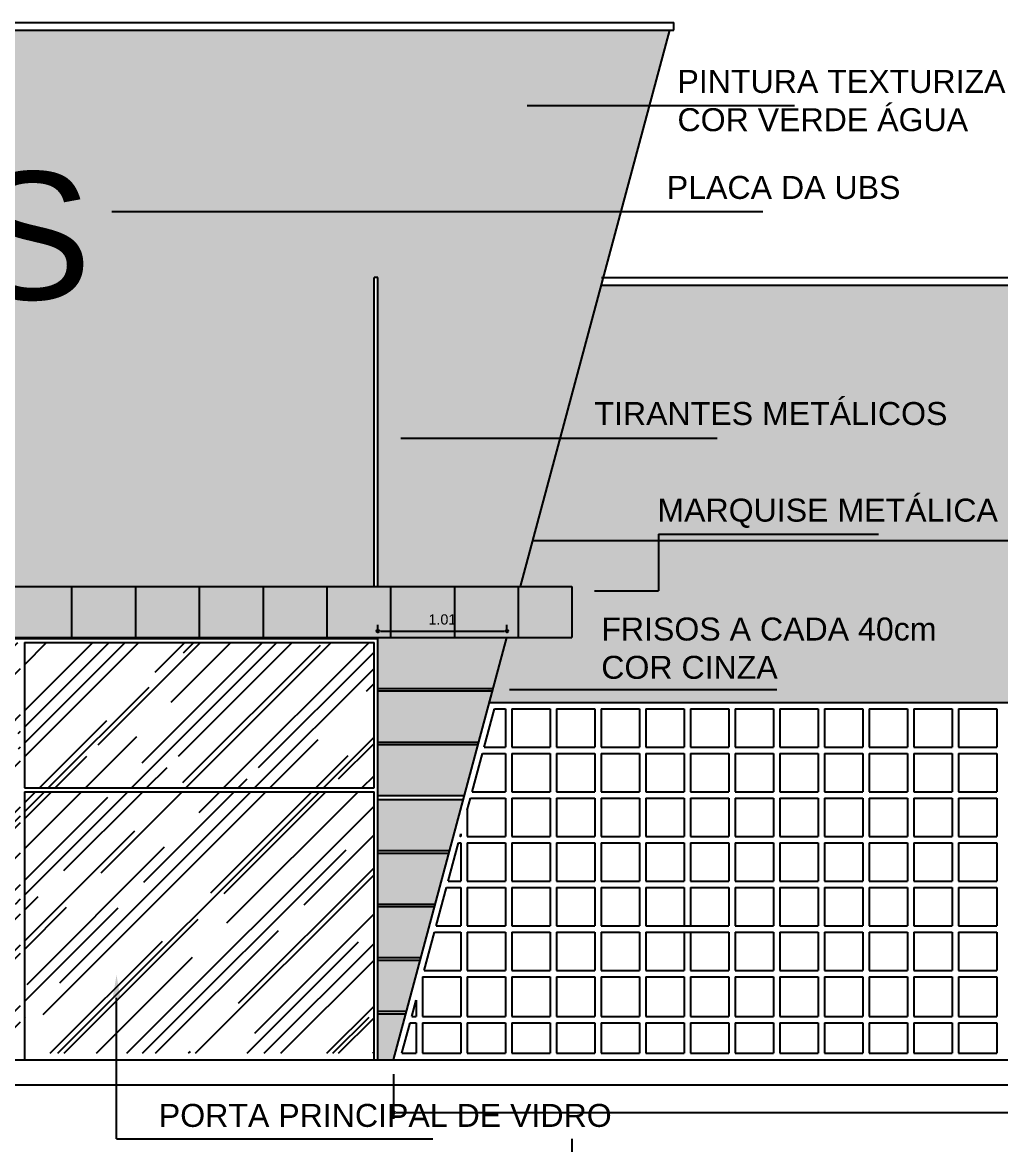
# Model space of a CAD drawing. Header units: millimetres. Extents: x 2125 to 3408, y 1171 to 1686.
# Drawn here: x 2697.56 to 2705.23, y 1515.03 to 1523.82 of the extents above; entities that cross this region are included whole.
import ezdxf

# ---------------------------------------------------------------- set-up
doc = ezdxf.new("R2010")
doc.units = ezdxf.units.MM
for name, color, linetype in [('Esquadrias_Portas', 2, 'Continuous'), ('LAYOUT', 7, 'Continuous'), ('PAREDE', 4, 'Continuous'), ('TEXTO02', 3, 'Continuous'), ('TEXTO03', 2, 'Continuous')]:
    doc.layers.add(name, color=color, linetype=linetype)
doc.styles.add('ROMANS', font='arial.ttf')
doc.styles.get("Standard").update_dxf_attribs({"font": 'arial.ttf'})
doc.styles.add('TEXTO1', font='swissko.ttf', dxfattribs={"width": 0.6, "height": 0.1})
doc.dimstyles.new('ESCALA 50', dxfattribs={"dimtxt": 0.08, "dimasz": 0.02, "dimexe": 0.05, "dimexo": 0.05, "dimgap": 0.05, "dimtad": 1, "dimlfac": -10, "dimzin": 1, "dimdsep": 46, "dimtxsty": 'ROMANS', "dimblk1": 'PPC', "dimblk2": 'PPC', "dimsah": 1, "dimcen": 0.02, "dimclrd": 7, "dimclre": 7, "dimclrt": 3, "dimadec": 0, "dimazin": 0, "dimtfac": 1, "dimtix": 1, "dimtmove": 1, "dimatfit": 3, "dimldrblk": 'PPC', "dimfxl": 0, "dimtolj": 1, "dimtzin": 12, "dimarcsym": 0})

# ---------------------------------------------------------------- blocks, each defined once
blk = doc.blocks.new('PPC')
at = {"color": 2}
blk.add_circle((0, 0), 0.5, dxfattribs=at)
blk = doc.blocks.new('*D1116')
at = {"color": 7, "lineweight": -2, "transparency": 16777216}
for p, q in [((2690.9489, 1515.0729), (2690.9489, 1514.7229)), ((2701.8675, 1515.0729), (2701.8675, 1514.7229)), ((2690.9689, 1514.7729), (2701.8475, 1514.7729))]:
    blk.add_line(p, q, dxfattribs=at)
at = {"layer": 'DEFPOINTS', "color": 0, "transparency": 16777216}
for p in [(2690.9489, 1519.0032), (2701.8675, 1519.0032), (2701.8675, 1514.7729)]:
    blk.add_point(p, dxfattribs=at)
at = {"color": 7, "lineweight": -2, "transparency": 16777216, "xscale": 0.02, "yscale": 0.02, "zscale": 0.02, "rotation": 180}
blk.add_blockref('PPC', (2690.9489, 1514.7729), dxfattribs=at)
at = {"color": 7, "lineweight": -2, "transparency": 16777216, "xscale": 0.02, "yscale": 0.02, "zscale": 0.02}
blk.add_blockref('PPC', (2701.8675, 1514.7729), dxfattribs=at)
at = {"color": 3, "transparency": 16777216, "insert": (2696.4082, 1514.8637), "char_height": 0.08, "attachment_point": 5, "style": 'ROMANS'}
blk.add_mtext('\\A1;10.92', dxfattribs=at)
blk = doc.blocks.new('*D1134')
at = {"color": 7, "lineweight": -2, "transparency": 16777216}
for p, q in [((2700.4721, 1515.5797), (2700.4721, 1515.2297)), ((2713.2989, 1515.5797), (2713.2989, 1515.2297)), ((2700.4921, 1515.2797), (2713.2789, 1515.2797))]:
    blk.add_line(p, q, dxfattribs=at)
at = {"layer": 'DEFPOINTS', "color": 0, "transparency": 16777216}
for p in [(2700.4721, 1515.6932), (2713.2989, 1515.6932), (2713.2989, 1515.2797)]:
    blk.add_point(p, dxfattribs=at)
at = {"color": 7, "lineweight": -2, "transparency": 16777216, "xscale": 0.02, "yscale": 0.02, "zscale": 0.02, "rotation": 180}
blk.add_blockref('PPC', (2700.4721, 1515.2797), dxfattribs=at)
at = {"color": 7, "lineweight": -2, "transparency": 16777216, "xscale": 0.02, "yscale": 0.02, "zscale": 0.02}
blk.add_blockref('PPC', (2713.2989, 1515.2797), dxfattribs=at)
at = {"color": 3, "transparency": 16777216, "insert": (2706.8855, 1515.3705), "char_height": 0.08, "attachment_point": 5, "style": 'ROMANS'}
blk.add_mtext('\\A1;12.83', dxfattribs=at)
blk = doc.blocks.new('*D1160')
at = {"color": 7, "lineweight": -2, "transparency": 16777216}
for p, q in [((2700.3489, 1519.0432), (2700.3489, 1519.1026)), ((2701.3602, 1519.0526), (2701.3602, 1519.1026)), ((2700.3689, 1519.0526), (2701.3402, 1519.0526))]:
    blk.add_line(p, q, dxfattribs=at)
at = {"layer": 'DEFPOINTS', "color": 0, "transparency": 16777216}
for p in [(2701.3602, 1519.0526), (2700.3489, 1518.9932), (2701.3602, 1519.0032)]:
    blk.add_point(p, dxfattribs=at)
at = {"color": 7, "lineweight": -2, "transparency": 16777216, "xscale": 0.02, "yscale": 0.02, "zscale": 0.02, "rotation": 180}
blk.add_blockref('PPC', (2700.3489, 1519.0526), dxfattribs=at)
at = {"color": 7, "lineweight": -2, "transparency": 16777216, "xscale": 0.02, "yscale": 0.02, "zscale": 0.02}
blk.add_blockref('PPC', (2701.3602, 1519.0526), dxfattribs=at)
at = {"color": 3, "transparency": 16777216, "insert": (2700.8546, 1519.1435), "char_height": 0.08, "attachment_point": 5, "style": 'ROMANS'}
blk.add_mtext('\\A1;1.01', dxfattribs=at)

msp = doc.modelspace()

# ---------------------------------------------------------------- hatches: boundary and pattern name
at = {"transparency": 33554559}
h = msp.add_hatch(color=134, dxfattribs=at)
h.dxf.hatch_style = 1
h.paths.add_polyline_path([(2700.3189, 1521.8236), (2700.3489, 1521.8236), (2700.3489, 1519.4032), (2701.4675, 1519.4032), (2702.6372, 1523.7632), (2691.3489, 1523.7632), (2691.3489, 1519.4032), (2693.1489, 1519.4032), (2693.1489, 1521.8236), (2693.1789, 1521.8236), (2693.1789, 1519.4032), (2700.3189, 1519.4032)])
h = msp.add_hatch(color=133, dxfattribs=at)
h.dxf.hatch_style = 1
h.paths.add_polyline_path([(2712.2989, 1521.7632), (2702.1006, 1521.7632), (2701.5641, 1519.7632), (2712.2989, 1519.7632)])
h.paths.add_polyline_path([(2702.4751, 1519.7669), (2705.2341, 1519.7669), (2705.2341, 1520.1378), (2702.4751, 1520.1378)], flags=24)
h.paths.add_polyline_path([(2701.9946, 1520.5243), (2704.851, 1520.5243), (2704.851, 1520.8952), (2701.9946, 1520.8952)], flags=24)
at = {"true_color": 0xe6e6e6, "transparency": 33554559}
h = msp.add_hatch(color=254, dxfattribs=at)
h.dxf.hatch_style = 1
h.paths.add_polyline_path([(2691.3489, 1515.6932), (2691.3489, 1519.0032), (2690.9489, 1519.0032), (2690.9489, 1519.4032), (2691.3489, 1519.4032), (2691.3489, 1519.7632), (2681.1989, 1519.7632), (2681.1989, 1516.7132), (2682.6989, 1516.7132), (2682.6989, 1516.5865), (2682.5989, 1516.5865), (2682.5989, 1515.6932)])
h.paths.add_polyline_path([(2687.1489, 1517.5932), (2687.1489, 1517.9932), (2688.1489, 1517.9932), (2688.1489, 1517.5932)], flags=16)
h.paths.add_polyline_path([(2687.1989, 1517.6432), (2687.1989, 1517.9432), (2688.0989, 1517.9432), (2688.0989, 1517.6432)], flags=0)
h.paths.add_polyline_path([(2686.4489, 1517.5932), (2684.4489, 1517.5932), (2684.4489, 1518.3932), (2686.4489, 1518.3932)], flags=16)
h.paths.add_polyline_path([(2687.2289, 1517.6732), (2687.2289, 1517.9132), (2688.0689, 1517.9132), (2688.0689, 1517.6732)], flags=0)
h.paths.add_polyline_path([(2686.3989, 1517.6432), (2684.4989, 1517.6432), (2684.4989, 1518.3432), (2686.3989, 1518.3432)], flags=0)
h.paths.add_polyline_path([(2686.3689, 1517.6732), (2684.5289, 1517.6732), (2684.5289, 1518.3132), (2686.3689, 1518.3132)], flags=0)
h.paths.add_polyline_path([(2687.1489, 1518.0932), (2687.1489, 1518.4932), (2688.1489, 1518.4932), (2688.1489, 1518.0932)], flags=16)
h.paths.add_polyline_path([(2687.1989, 1518.1432), (2687.1989, 1518.4432), (2688.0989, 1518.4432), (2688.0989, 1518.1432)], flags=0)
h.paths.add_polyline_path([(2687.2289, 1518.1732), (2687.2289, 1518.4132), (2688.0689, 1518.4132), (2688.0689, 1518.1732)], flags=0)
h.paths.add_polyline_path([(2688.9489, 1517.5932), (2688.9489, 1518.3932), (2690.9489, 1518.3932), (2690.9489, 1517.5932)], flags=16)
h.paths.add_polyline_path([(2688.9989, 1517.6432), (2688.9989, 1518.3432), (2690.8989, 1518.3432), (2690.8989, 1517.6432)], flags=0)
h.paths.add_polyline_path([(2689.0289, 1517.6732), (2689.0289, 1518.3132), (2690.8689, 1518.3132), (2690.8689, 1517.6732)], flags=0)
h.paths.add_polyline_path([(2683.5989, 1517.5932), (2681.5989, 1517.5932), (2681.5989, 1518.3932), (2683.5989, 1518.3932)], flags=16)
h.paths.add_polyline_path([(2683.5489, 1517.6432), (2681.6489, 1517.6432), (2681.6489, 1518.3432), (2683.5489, 1518.3432)], flags=0)
h.paths.add_polyline_path([(2683.5189, 1517.6732), (2681.6789, 1517.6732), (2681.6789, 1518.3132), (2683.5189, 1518.3132)], flags=0)
h.paths.add_polyline_path([(2701.5641, 1519.7632), (2701.4675, 1519.4032), (2701.8675, 1519.4032), (2701.8675, 1519.0032), (2701.3602, 1519.0032), (2701.2233, 1518.4932), (2712.2989, 1518.4932), (2712.2989, 1519.7632)])
h.paths.add_polyline_path([(2687.8344, 1518.441), (2690.8446, 1518.441), (2690.8446, 1519.1151), (2687.8344, 1519.1151)], flags=24)
h.paths.add_polyline_path([(2682.7616, 1516.2207), (2683.4086, 1516.2207), (2683.4086, 1516.2983), (2682.7616, 1516.2983)], flags=24)
h.paths.add_polyline_path([(2682.7691, 1516.1133), (2683.6945, 1516.1133), (2683.6945, 1516.2101), (2682.7691, 1516.2101)], flags=24)
h.paths.add_polyline_path([(2682.7725, 1515.8627), (2683.2562, 1515.8627), (2683.2562, 1515.9393), (2682.7725, 1515.9393)], flags=24)
h.paths.add_polyline_path([(2682.7691, 1515.9315), (2683.3645, 1515.9315), (2683.3645, 1516.0283), (2682.7691, 1516.0283)], flags=24)
h.paths.add_polyline_path([(2702.0335, 1518.574), (2704.7505, 1518.574), (2704.7505, 1519.2481), (2702.0335, 1519.2481)], flags=24)
at = {"transparency": 33554610}
h = msp.add_hatch(color=256, dxfattribs=at)
h.dxf.hatch_style = 1
h.set_gradient(color1=(255, 255, 255), color2=(173, 173, 173), tint=1, name='INVCYLINDER')
h.paths.add_polyline_path([(2701.8675, 1519.4032), (2690.9489, 1519.4032), (2690.9489, 1519.0032), (2701.8675, 1519.0032)])
at = {"transparency": 33554559}
h = msp.add_hatch(color=14, dxfattribs=at)
h.dxf.hatch_style = 1
h.paths.add_polyline_path([(2693.1489, 1518.9932), (2700.3489, 1518.9932), (2700.3489, 1518.6032), (2701.2528, 1518.6032), (2701.3602, 1519.0032), (2691.3489, 1519.0032), (2691.3489, 1518.6032), (2693.1489, 1518.6032)])
h.paths.add_polyline_path([(2693.1489, 1518.5832), (2691.3489, 1518.5832), (2691.3489, 1518.1832), (2693.1489, 1518.1832)])
h.paths.add_polyline_path([(2693.1489, 1518.1632), (2691.3489, 1518.1632), (2691.3489, 1517.7632), (2693.1489, 1517.7632)])
h.paths.add_polyline_path([(2693.1489, 1517.7332), (2691.3489, 1517.7332), (2691.3489, 1517.3332), (2692.0072, 1517.3332), (2692.0072, 1517.3502), (2692.0022, 1517.3753), (2691.9971, 1517.3929), (2692.0013, 1517.4231), (2692.0089, 1517.4466), (2692.0257, 1517.4709), (2692.0483, 1517.4902), (2692.0726, 1517.4977), (2692.1129, 1517.5003), (2692.1691, 1517.4944), (2692.1926, 1517.4835), (2692.1926, 1517.4676), (2692.2103, 1517.4575), (2692.2237, 1517.4349), (2692.2304, 1517.4172), (2692.2287, 1517.3929), (2692.2438, 1517.3929), (2692.2455, 1517.3577), (2692.2346, 1517.3476), (2692.2388, 1517.3332), (2693.1489, 1517.3332)])
h.paths.add_polyline_path([(2693.1489, 1517.3132), (2692.2444, 1517.3132), (2692.2296, 1517.3074), (2692.2304, 1517.2839), (2692.2187, 1517.2797), (2692.227, 1517.2747), (2692.2287, 1517.2663), (2692.2178, 1517.2663), (2692.2119, 1517.2562), (2692.2119, 1517.237), (2692.1994, 1517.2336), (2692.1767, 1517.2336), (2692.1566, 1517.2294), (2692.1415, 1517.2101), (2692.1329, 1517.1938), (2692.1456, 1517.1822), (2692.1551, 1517.161), (2692.1541, 1517.1325), (2692.1646, 1517.1019), (2692.1731, 1517.0533), (2692.1784, 1517.0248), (2692.1942, 1517.0132), (2692.1942, 1516.9646), (2692.199, 1516.9132), (2693.1489, 1516.9132)])
h.paths.add_polyline_path([(2691.862, 1517.0936), (2691.8746, 1517.1347), (2691.8939, 1517.1682), (2691.9048, 1517.1866), (2691.9401, 1517.2227), (2691.9661, 1517.2462), (2691.9904, 1517.2554), (2692.0022, 1517.273), (2692.008, 1517.2898), (2692.0164, 1517.2889), (2692.0156, 1517.3132), (2691.3489, 1517.3132), (2691.3489, 1516.9132), (2691.8604, 1516.9132), (2691.8604, 1516.9308), (2691.8582, 1517.0184)])
h.paths.add_polyline_path([(2691.8133, 1516.7021), (2691.8276, 1516.7426), (2691.844, 1516.7645), (2691.867, 1516.7885), (2691.8549, 1516.8061), (2691.8527, 1516.8356), (2691.8604, 1516.863), (2691.8604, 1516.8932), (2691.3489, 1516.8932), (2691.3489, 1516.4932), (2691.8161, 1516.4932), (2691.8144, 1516.524), (2691.8106, 1516.5596), (2691.805, 1516.5886), (2691.8013, 1516.6419), (2691.8013, 1516.666)])
h.paths.add_polyline_path([(2693.1489, 1516.8932), (2692.1953, 1516.8932), (2692.1921, 1516.8738), (2692.1869, 1516.8482), (2692.1891, 1516.8084), (2692.1854, 1516.7821), (2692.1786, 1516.7655), (2692.1786, 1516.7295), (2692.1703, 1516.7077), (2692.1568, 1516.6927), (2692.1576, 1516.6735), (2692.1766, 1516.6675), (2692.1955, 1516.6546), (2692.2093, 1516.6297), (2692.2256, 1516.6021), (2692.2179, 1516.5927), (2692.205, 1516.5987), (2692.2041, 1516.5823), (2692.1938, 1516.5772), (2692.186, 1516.5823), (2692.1705, 1516.5669), (2692.1774, 1516.5539), (2692.1912, 1516.5307), (2692.2129, 1516.4932), (2693.1489, 1516.4932)])
h.paths.add_polyline_path([(2693.1489, 1516.4732), (2692.2214, 1516.4732), (2692.2317, 1516.4481), (2692.2317, 1516.4111), (2692.2472, 1516.3767), (2692.2635, 1516.3449), (2692.2851, 1516.3149), (2692.3042, 1516.26), (2692.3233, 1516.202), (2692.3329, 1516.1456), (2692.3392, 1516.0947), (2692.35, 1516.0732), (2693.1489, 1516.0732)])
h.paths.add_polyline_path([(2691.793, 1516.2627), (2691.8059, 1516.3236), (2691.8116, 1516.3723), (2691.8153, 1516.4088), (2691.8144, 1516.4566), (2691.8153, 1516.4732), (2691.3489, 1516.4732), (2691.3489, 1516.0732), (2691.7614, 1516.0732), (2691.7664, 1516.0923), (2691.7805, 1516.158), (2691.7821, 1516.222)])
h.paths.add_polyline_path([(2691.7227, 1515.9236), (2691.7258, 1515.9673), (2691.7492, 1516.0267), (2691.7562, 1516.0532), (2691.3489, 1516.0532), (2691.3489, 1515.6932), (2691.7732, 1515.6932), (2691.7639, 1515.6996), (2691.7516, 1515.7076), (2691.7288, 1515.7224), (2691.7039, 1515.7198), (2691.6769, 1515.7308), (2691.6495, 1515.7515), (2691.6495, 1515.7641), (2691.6516, 1515.7759), (2691.6621, 1515.781), (2691.6617, 1515.7928), (2691.6685, 1515.8076), (2691.6804, 1515.8111), (2691.6757, 1515.8314), (2691.6851, 1515.8517), (2691.7039, 1515.8861)])
h.paths.add_polyline_path([(2692.1374, 1516.1478), (2692.1257, 1516.21), (2692.1024, 1516.2463), (2692.0596, 1516.2942), (2692.0284, 1516.3331), (2692.0103, 1516.302), (2691.9908, 1516.2748), (2691.9895, 1516.2385), (2691.9753, 1516.2165), (2691.9558, 1516.1996), (2691.9558, 1516.1763), (2691.9467, 1516.1504), (2691.9286, 1516.1063), (2691.9182, 1516.0791), (2691.8871, 1516.013), (2691.8637, 1515.9586), (2691.8534, 1515.9262), (2691.8451, 1515.886), (2691.8405, 1515.8691), (2691.8388, 1515.8453), (2691.8473, 1515.8301), (2691.8554, 1515.8195), (2691.8522, 1515.8039), (2691.8444, 1515.7969), (2691.8536, 1515.7813), (2691.8731, 1515.7654), (2691.8908, 1515.7512), (2691.9153, 1515.7501), (2691.9273, 1515.7424), (2691.9379, 1515.7094), (2691.9262, 1515.6932), (2693.1489, 1515.6932), (2693.1489, 1516.0532), (2692.3562, 1516.0532), (2692.3603, 1516.0378), (2692.3698, 1516.0082), (2692.3846, 1515.9541), (2692.4031, 1515.9185), (2692.4096, 1515.8924), (2692.3971, 1515.8782), (2692.4042, 1515.8728), (2692.4197, 1515.8817), (2692.4375, 1515.874), (2692.4921, 1515.8622), (2692.529, 1515.8669), (2692.5664, 1515.877), (2692.5824, 1515.8586), (2692.5848, 1515.8396), (2692.5432, 1515.8135), (2692.4874, 1515.7862), (2692.45, 1515.7803), (2692.4114, 1515.7767), (2692.39, 1515.7678), (2692.3906, 1515.7547), (2692.3543, 1515.7399), (2692.3258, 1515.7334), (2692.3056, 1515.7334), (2692.3019, 1515.7463), (2692.3026, 1515.7659), (2692.2913, 1515.7976), (2692.2913, 1515.8262), (2692.2989, 1515.8285), (2692.2945, 1515.8412), (2692.2905, 1515.8555), (2692.2709, 1515.851), (2692.2645, 1515.8782), (2692.2515, 1515.921), (2692.2424, 1515.9469)])
h.paths.add_polyline_path([(2701.2475, 1518.5832), (2700.3489, 1518.5832), (2700.3489, 1518.1832), (2701.1402, 1518.1832)])
h.paths.add_polyline_path([(2701.1348, 1518.1632), (2700.3489, 1518.1632), (2700.3489, 1517.7632), (2701.0275, 1517.7632)])
h.paths.add_polyline_path([(2701.0194, 1517.7332), (2700.3489, 1517.7332), (2700.3489, 1517.3332), (2700.9121, 1517.3332)])
h.paths.add_polyline_path([(2700.9067, 1517.3132), (2700.3489, 1517.3132), (2700.3489, 1516.9132), (2700.7994, 1516.9132)])
h.paths.add_polyline_path([(2700.7941, 1516.8932), (2700.3489, 1516.8932), (2700.3489, 1516.4932), (2700.6867, 1516.4932)])
h.paths.add_polyline_path([(2700.6814, 1516.4732), (2700.3489, 1516.4732), (2700.3489, 1516.0732), (2700.5741, 1516.0732)])
h.paths.add_polyline_path([(2700.5687, 1516.0532), (2700.3489, 1516.0532), (2700.3489, 1515.6932), (2700.4721, 1515.6932)])
h = msp.add_hatch()
h.set_pattern_fill('AR-RROOF', color=1, scale=0.015, angle=45)
h.set_pattern_definition([(45, (18.165, -1.16997), (0.32328922, 0.862104588), [5.715, -0.762, 1.905, -0.381]), (45, (18.3886, -0.67695), (-0.6277199, 0.088904536), [1.143, -0.12573, 2.286, -0.28575]), (45, (18.0707, -0.80626), (1.220416807, 1.581423103), [3.048, -0.5334, 1.524, -0.381])])
h.paths.add_polyline_path([(2695.9189, 1517.7932), (2693.1789, 1517.7932), (2693.1789, 1515.7432), (2695.9189, 1515.7432)])
h.paths.add_polyline_path([(2695.9189, 1518.9632), (2693.1789, 1518.9632), (2693.1789, 1517.8232), (2695.9189, 1517.8232)])
h.paths.add_polyline_path([(2697.5489, 1518.9632), (2695.9489, 1518.9632), (2695.9489, 1518.3232), (2697.5489, 1518.3232)])
h.paths.add_polyline_path([(2697.5489, 1518.2932), (2695.9489, 1518.2932), (2695.9489, 1517.8232), (2697.5489, 1517.8232)])
h.paths.add_polyline_path([(2696.7489, 1517.7932), (2695.9489, 1517.7932), (2695.9489, 1515.7432), (2696.7489, 1515.7432)])
h.paths.add_polyline_path([(2697.5489, 1517.7932), (2696.7489, 1517.7932), (2696.7489, 1515.7432), (2697.5489, 1515.7432)])
h.paths.add_polyline_path([(2700.3189, 1517.7932), (2697.5789, 1517.7932), (2697.5789, 1515.7432), (2700.3189, 1515.7432)])
h.paths.add_polyline_path([(2700.3189, 1518.9632), (2697.5789, 1518.9632), (2697.5789, 1517.8232), (2700.3189, 1517.8232)])

# ---------------------------------------------------------------- linework, layer by layer
for p, q in [((2701.5188, 1523.1724), (2703.6134, 1523.1724)), ((2700.3489, 1521.8236), (2700.3189, 1521.8236)), ((2700.3189, 1519.4032), (2700.3189, 1521.8236)), ((2700.3489, 1519.4032), (2700.3489, 1521.8236)), ((2702.5488, 1519.8121), (2704.2704, 1519.8121)), ((2702.5488, 1519.8121), (2702.5488, 1519.3682)), ((2702.0475, 1519.3682), (2702.5488, 1519.3682)), ((2701.3809, 1518.5937), (2703.4755, 1518.5937)), ((2698.301, 1515.0729), (2698.301, 1516.1786)), ((2726.5139, 1515.4932), (2665.1364, 1515.4932)), ((2698.301, 1515.0729), (2700.7797, 1515.0729))]:
    msp.add_line(p, q)
msp.add_solid([(2698.271, 1516.1786), (2698.301, 1516.3586), (2698.331, 1516.1786)])
at = {"layer": 'Esquadrias_Portas'}
for p, q in [((2702.1006, 1521.8232), (2712.3289, 1521.8232)), ((2702.1006, 1521.7632), (2712.3289, 1521.7632)), ((2701.5641, 1519.7632), (2712.2989, 1519.7632))]:
    msp.add_line(p, q, dxfattribs=at)
at = {"layer": 'LAYOUT'}
msp.add_line((2700.5289, 1520.5654), (2703.0076, 1520.5654), dxfattribs=at)
msp.add_lwpolyline([(2698.2645, 1522.3408), (2703.3653, 1522.3408)], dxfattribs=at)
for points in [[(2701.5188, 1523.1424), (2701.3388, 1523.1724), (2701.5188, 1523.2024)], [(2698.2645, 1522.3108), (2698.0845, 1522.3408), (2698.2645, 1522.3708)], [(2700.5289, 1520.5354), (2700.3489, 1520.5654), (2700.5289, 1520.5954)], [(2702.0475, 1519.3382), (2701.8675, 1519.3682), (2702.0475, 1519.3982)], [(2701.3809, 1518.5637), (2701.2009, 1518.5937), (2701.3809, 1518.6237)]]:
    msp.add_solid(points, dxfattribs=at)
at = {"layer": 'PAREDE'}
for p, q in [((2691.3189, 1523.8232), (2702.6672, 1523.8232)), ((2691.3189, 1523.7632), (2702.6672, 1523.7632)), ((2701.4675, 1519.4032), (2702.6372, 1523.7632)), ((2702.6672, 1523.7632), (2702.6672, 1523.8232)), ((2700.4721, 1515.6932), (2701.3602, 1519.0032)), ((2701.2233, 1518.4932), (2713.2989, 1518.4932)), ((2701.1812, 1518.1432), (2701.2617, 1518.4432)), ((2701.2617, 1518.4432), (2701.3489, 1518.4432)), ((2701.3489, 1518.4432), (2701.3489, 1518.1432)), ((2701.3989, 1518.4432), (2701.3989, 1518.1432)), ((2701.3989, 1518.4432), (2701.6989, 1518.4432)), ((2701.6989, 1518.4432), (2701.6989, 1518.1432)), ((2701.7489, 1518.4432), (2701.7489, 1518.1432)), ((2701.7489, 1518.4432), (2702.0489, 1518.4432)), ((2702.0489, 1518.4432), (2702.0489, 1518.1432)), ((2702.0989, 1518.4432), (2702.0989, 1518.1432)), ((2702.0989, 1518.4432), (2702.3989, 1518.4432)), ((2702.3989, 1518.4432), (2702.3989, 1518.1432)), ((2702.4489, 1518.4432), (2702.4489, 1518.1432)), ((2702.4489, 1518.4432), (2702.7489, 1518.4432)), ((2702.7489, 1518.4432), (2702.7489, 1518.1432)), ((2702.7989, 1518.4432), (2702.7989, 1518.1432)), ((2702.7989, 1518.4432), (2703.0989, 1518.4432)), ((2703.0989, 1518.4432), (2703.0989, 1518.1432)), ((2703.1489, 1518.4432), (2703.1489, 1518.1432)), ((2703.1489, 1518.4432), (2703.4489, 1518.4432)), ((2703.4489, 1518.4432), (2703.4489, 1518.1432)), ((2703.4989, 1518.4432), (2703.4989, 1518.1432)), ((2703.4989, 1518.4432), (2703.7989, 1518.4432)), ((2703.7989, 1518.4432), (2703.7989, 1518.1432)), ((2703.8489, 1518.4432), (2703.8489, 1518.1432)), ((2703.8489, 1518.4432), (2704.1489, 1518.4432)), ((2704.1489, 1518.4432), (2704.1489, 1518.1432)), ((2704.1989, 1518.4432), (2704.1989, 1518.1432)), ((2704.1989, 1518.4432), (2704.4989, 1518.4432)), ((2704.4989, 1518.4432), (2704.4989, 1518.1432)), ((2704.5489, 1518.4432), (2704.5489, 1518.1432)), ((2704.5489, 1518.4432), (2704.8489, 1518.4432)), ((2704.8489, 1518.4432), (2704.8489, 1518.1432)), ((2704.8989, 1518.4432), (2704.8989, 1518.1432)), ((2704.8989, 1518.4432), (2705.1989, 1518.4432)), ((2705.1989, 1518.4432), (2705.1989, 1518.1432)), ((2701.1812, 1518.1432), (2701.3489, 1518.1432)), ((2701.3989, 1518.1432), (2701.6989, 1518.1432)), ((2701.7489, 1518.1432), (2702.0489, 1518.1432)), ((2702.0989, 1518.1432), (2702.3989, 1518.1432)), ((2702.4489, 1518.1432), (2702.7489, 1518.1432)), ((2702.7989, 1518.1432), (2703.0989, 1518.1432)), ((2703.1489, 1518.1432), (2703.4489, 1518.1432)), ((2703.4989, 1518.1432), (2703.7989, 1518.1432)), ((2703.8489, 1518.1432), (2704.1489, 1518.1432)), ((2704.1989, 1518.1432), (2704.4989, 1518.1432)), ((2704.5489, 1518.1432), (2704.8489, 1518.1432)), ((2704.8989, 1518.1432), (2705.1989, 1518.1432)), ((2701.0873, 1517.7932), (2701.1678, 1518.0932)), ((2701.1678, 1518.0932), (2701.3489, 1518.0932)), ((2701.3489, 1518.0932), (2701.3489, 1517.7932)), ((2701.3989, 1518.0932), (2701.3989, 1517.7932)), ((2701.3989, 1518.0932), (2701.6989, 1518.0932)), ((2701.6989, 1518.0932), (2701.6989, 1517.7932)), ((2701.7489, 1518.0932), (2701.7489, 1517.7932)), ((2701.7489, 1518.0932), (2702.0489, 1518.0932)), ((2702.0489, 1518.0932), (2702.0489, 1517.7932)), ((2702.0989, 1518.0932), (2702.0989, 1517.7932)), ((2702.0989, 1518.0932), (2702.3989, 1518.0932)), ((2702.3989, 1518.0932), (2702.3989, 1517.7932)), ((2702.4489, 1518.0932), (2702.4489, 1517.7932)), ((2702.4489, 1518.0932), (2702.7489, 1518.0932)), ((2702.7489, 1518.0932), (2702.7489, 1517.7932)), ((2702.7989, 1518.0932), (2702.7989, 1517.7932)), ((2702.7989, 1518.0932), (2703.0989, 1518.0932)), ((2703.0989, 1518.0932), (2703.0989, 1517.7932)), ((2703.1489, 1518.0932), (2703.1489, 1517.7932)), ((2703.1489, 1518.0932), (2703.4489, 1518.0932)), ((2703.4489, 1518.0932), (2703.4489, 1517.7932)), ((2703.4989, 1518.0932), (2703.4989, 1517.7932)), ((2703.4989, 1518.0932), (2703.7989, 1518.0932)), ((2703.7989, 1518.0932), (2703.7989, 1517.7932)), ((2703.8489, 1518.0932), (2703.8489, 1517.7932)), ((2703.8489, 1518.0932), (2704.1489, 1518.0932)), ((2704.1489, 1518.0932), (2704.1489, 1517.7932)), ((2704.1989, 1518.0932), (2704.1989, 1517.7932)), ((2704.1989, 1518.0932), (2704.4989, 1518.0932)), ((2704.4989, 1518.0932), (2704.4989, 1517.7932)), ((2704.5489, 1518.0932), (2704.5489, 1517.7932)), ((2704.5489, 1518.0932), (2704.8489, 1518.0932)), ((2704.8489, 1518.0932), (2704.8489, 1517.7932)), ((2704.8989, 1518.0932), (2704.8989, 1517.7932)), ((2704.8989, 1518.0932), (2705.1989, 1518.0932)), ((2705.1989, 1518.0932), (2705.1989, 1517.7932)), ((2701.0873, 1517.7932), (2701.3489, 1517.7932)), ((2701.3989, 1517.7932), (2701.6989, 1517.7932)), ((2701.7489, 1517.7932), (2702.0489, 1517.7932)), ((2702.0989, 1517.7932), (2702.3989, 1517.7932)), ((2702.4489, 1517.7932), (2702.7489, 1517.7932)), ((2702.7989, 1517.7932), (2703.0989, 1517.7932)), ((2703.1489, 1517.7932), (2703.4489, 1517.7932)), ((2703.4989, 1517.7932), (2703.7989, 1517.7932)), ((2703.8489, 1517.7932), (2704.1489, 1517.7932)), ((2704.1989, 1517.7932), (2704.4989, 1517.7932)), ((2704.5489, 1517.7932), (2704.8489, 1517.7932)), ((2704.8989, 1517.7932), (2705.1989, 1517.7932)), ((2701.0489, 1517.6502), (2701.0739, 1517.7432)), ((2701.0739, 1517.7432), (2701.3489, 1517.7432)), ((2701.3489, 1517.7432), (2701.3489, 1517.4432)), ((2701.3989, 1517.7432), (2701.3989, 1517.4432)), ((2701.3989, 1517.7432), (2701.6989, 1517.7432)), ((2701.6989, 1517.7432), (2701.6989, 1517.4432)), ((2701.7489, 1517.7432), (2701.7489, 1517.4432)), ((2701.7489, 1517.7432), (2702.0489, 1517.7432)), ((2702.0489, 1517.7432), (2702.0489, 1517.4432)), ((2702.0989, 1517.7432), (2702.0989, 1517.4432)), ((2702.0989, 1517.7432), (2702.3989, 1517.7432)), ((2702.3989, 1517.7432), (2702.3989, 1517.4432)), ((2702.4489, 1517.7432), (2702.4489, 1517.4432)), ((2702.4489, 1517.7432), (2702.7489, 1517.7432)), ((2702.7489, 1517.7432), (2702.7489, 1517.4432)), ((2702.7989, 1517.7432), (2702.7989, 1517.4432)), ((2702.7989, 1517.7432), (2703.0989, 1517.7432)), ((2703.0989, 1517.7432), (2703.0989, 1517.4432)), ((2703.1489, 1517.7432), (2703.1489, 1517.4432)), ((2703.1489, 1517.7432), (2703.4489, 1517.7432)), ((2703.4489, 1517.7432), (2703.4489, 1517.4432)), ((2703.4989, 1517.7432), (2703.4989, 1517.4432)), ((2703.4989, 1517.7432), (2703.7989, 1517.7432)), ((2703.7989, 1517.7432), (2703.7989, 1517.4432)), ((2703.8489, 1517.7432), (2703.8489, 1517.4432)), ((2703.8489, 1517.7432), (2704.1489, 1517.7432)), ((2704.1489, 1517.7432), (2704.1489, 1517.4432)), ((2704.1989, 1517.7432), (2704.1989, 1517.4432)), ((2704.1989, 1517.7432), (2704.4989, 1517.7432)), ((2704.4989, 1517.7432), (2704.4989, 1517.4432)), ((2704.5489, 1517.7432), (2704.5489, 1517.4432)), ((2704.5489, 1517.7432), (2704.8489, 1517.7432)), ((2704.8489, 1517.7432), (2704.8489, 1517.4432)), ((2704.8989, 1517.7432), (2704.8989, 1517.4432)), ((2704.8989, 1517.7432), (2705.1989, 1517.7432)), ((2705.1989, 1517.7432), (2705.1989, 1517.4432)), ((2701.0489, 1517.6502), (2701.0489, 1517.4432)), ((2700.9934, 1517.4432), (2700.9989, 1517.4639)), ((2700.9989, 1517.4432), (2700.9934, 1517.4432)), ((2700.9989, 1517.4639), (2700.9989, 1517.4432)), ((2701.0489, 1517.4432), (2701.3489, 1517.4432)), ((2701.3989, 1517.4432), (2701.6989, 1517.4432)), ((2701.7489, 1517.4432), (2702.0489, 1517.4432)), ((2702.0989, 1517.4432), (2702.3989, 1517.4432)), ((2702.4489, 1517.4432), (2702.7489, 1517.4432)), ((2702.7989, 1517.4432), (2703.0989, 1517.4432)), ((2703.1489, 1517.4432), (2703.4489, 1517.4432)), ((2703.4989, 1517.4432), (2703.7989, 1517.4432)), ((2703.8489, 1517.4432), (2704.1489, 1517.4432)), ((2704.1989, 1517.4432), (2704.4989, 1517.4432)), ((2704.5489, 1517.4432), (2704.8489, 1517.4432)), ((2704.8989, 1517.4432), (2705.1989, 1517.4432)), ((2700.8995, 1517.0932), (2700.98, 1517.3932)), ((2700.98, 1517.3932), (2700.9989, 1517.3932)), ((2700.9989, 1517.3932), (2700.9989, 1517.0932)), ((2701.0489, 1517.3932), (2701.0489, 1517.0932)), ((2701.0489, 1517.3932), (2701.3489, 1517.3932)), ((2701.3489, 1517.3932), (2701.3489, 1517.0932)), ((2701.3989, 1517.3932), (2701.3989, 1517.0932)), ((2701.3989, 1517.3932), (2701.6989, 1517.3932)), ((2701.6989, 1517.3932), (2701.6989, 1517.0932)), ((2701.7489, 1517.3932), (2701.7489, 1517.0932)), ((2701.7489, 1517.3932), (2702.0489, 1517.3932)), ((2702.0489, 1517.3932), (2702.0489, 1517.0932)), ((2702.0989, 1517.3932), (2702.0989, 1517.0932)), ((2702.0989, 1517.3932), (2702.3989, 1517.3932)), ((2702.3989, 1517.3932), (2702.3989, 1517.0932)), ((2702.4489, 1517.3932), (2702.4489, 1517.0932)), ((2702.4489, 1517.3932), (2702.7489, 1517.3932)), ((2702.7489, 1517.3932), (2702.7489, 1517.0932)), ((2702.7989, 1517.3932), (2702.7989, 1517.0932)), ((2702.7989, 1517.3932), (2703.0989, 1517.3932)), ((2703.0989, 1517.3932), (2703.0989, 1517.0932)), ((2703.1489, 1517.3932), (2703.1489, 1517.0932)), ((2703.1489, 1517.3932), (2703.4489, 1517.3932)), ((2703.4489, 1517.3932), (2703.4489, 1517.0932)), ((2703.4989, 1517.3932), (2703.4989, 1517.0932)), ((2703.4989, 1517.3932), (2703.7989, 1517.3932)), ((2703.7989, 1517.3932), (2703.7989, 1517.0932)), ((2703.8489, 1517.3932), (2703.8489, 1517.0932)), ((2703.8489, 1517.3932), (2704.1489, 1517.3932)), ((2704.1489, 1517.3932), (2704.1489, 1517.0932)), ((2704.1989, 1517.3932), (2704.1989, 1517.0932)), ((2704.1989, 1517.3932), (2704.4989, 1517.3932)), ((2704.4989, 1517.3932), (2704.4989, 1517.0932)), ((2704.5489, 1517.3932), (2704.5489, 1517.0932)), ((2704.5489, 1517.3932), (2704.8489, 1517.3932)), ((2704.8489, 1517.3932), (2704.8489, 1517.0932)), ((2704.8989, 1517.3932), (2704.8989, 1517.0932)), ((2704.8989, 1517.3932), (2705.1989, 1517.3932)), ((2705.1989, 1517.3932), (2705.1989, 1517.0932)), ((2700.8995, 1517.0932), (2700.9989, 1517.0932)), ((2701.0489, 1517.0932), (2701.3489, 1517.0932)), ((2701.3989, 1517.0932), (2701.6989, 1517.0932)), ((2701.7489, 1517.0932), (2702.0489, 1517.0932)), ((2702.0989, 1517.0932), (2702.3989, 1517.0932)), ((2702.4489, 1517.0932), (2702.7489, 1517.0932)), ((2702.7989, 1517.0932), (2703.0989, 1517.0932)), ((2703.1489, 1517.0932), (2703.4489, 1517.0932)), ((2703.4989, 1517.0932), (2703.7989, 1517.0932)), ((2703.8489, 1517.0932), (2704.1489, 1517.0932)), ((2704.1989, 1517.0932), (2704.4989, 1517.0932)), ((2704.5489, 1517.0932), (2704.8489, 1517.0932)), ((2704.8989, 1517.0932), (2705.1989, 1517.0932)), ((2700.8056, 1516.7432), (2700.8861, 1517.0432)), ((2700.8861, 1517.0432), (2700.9989, 1517.0432)), ((2700.9989, 1517.0432), (2700.9989, 1516.7432)), ((2701.0489, 1517.0432), (2701.0489, 1516.7432)), ((2701.0489, 1517.0432), (2701.3489, 1517.0432)), ((2701.3489, 1517.0432), (2701.3489, 1516.7432)), ((2701.3989, 1517.0432), (2701.3989, 1516.7432)), ((2701.3989, 1517.0432), (2701.6989, 1517.0432)), ((2701.6989, 1517.0432), (2701.6989, 1516.7432)), ((2701.7489, 1517.0432), (2701.7489, 1516.7432)), ((2701.7489, 1517.0432), (2702.0489, 1517.0432)), ((2702.0489, 1517.0432), (2702.0489, 1516.7432)), ((2702.0989, 1517.0432), (2702.0989, 1516.7432)), ((2702.0989, 1517.0432), (2702.3989, 1517.0432)), ((2702.3989, 1517.0432), (2702.3989, 1516.7432)), ((2702.4489, 1517.0432), (2702.4489, 1516.7432)), ((2702.4489, 1517.0432), (2702.7489, 1517.0432)), ((2702.7489, 1517.0432), (2702.7489, 1516.7432)), ((2702.7989, 1517.0432), (2702.7989, 1516.7432)), ((2702.7989, 1517.0432), (2703.0989, 1517.0432)), ((2703.0989, 1517.0432), (2703.0989, 1516.7432)), ((2703.1489, 1517.0432), (2703.1489, 1516.7432)), ((2703.1489, 1517.0432), (2703.4489, 1517.0432)), ((2703.4489, 1517.0432), (2703.4489, 1516.7432)), ((2703.4989, 1517.0432), (2703.4989, 1516.7432)), ((2703.4989, 1517.0432), (2703.7989, 1517.0432)), ((2703.7989, 1517.0432), (2703.7989, 1516.7432)), ((2703.8489, 1517.0432), (2703.8489, 1516.7432)), ((2703.8489, 1517.0432), (2704.1489, 1517.0432)), ((2704.1489, 1517.0432), (2704.1489, 1516.7432)), ((2704.1989, 1517.0432), (2704.1989, 1516.7432)), ((2704.1989, 1517.0432), (2704.4989, 1517.0432)), ((2704.4989, 1517.0432), (2704.4989, 1516.7432)), ((2704.5489, 1517.0432), (2704.5489, 1516.7432)), ((2704.5489, 1517.0432), (2704.8489, 1517.0432)), ((2704.8489, 1517.0432), (2704.8489, 1516.7432)), ((2704.8989, 1517.0432), (2704.8989, 1516.7432)), ((2704.8989, 1517.0432), (2705.1989, 1517.0432)), ((2705.1989, 1517.0432), (2705.1989, 1516.7432)), ((2700.8056, 1516.7432), (2700.9989, 1516.7432)), ((2701.0489, 1516.7432), (2701.3489, 1516.7432)), ((2701.3989, 1516.7432), (2701.6989, 1516.7432)), ((2701.7489, 1516.7432), (2702.0489, 1516.7432)), ((2702.0989, 1516.7432), (2702.3989, 1516.7432)), ((2702.4489, 1516.7432), (2703.0989, 1516.7432)), ((2703.1489, 1516.7432), (2703.4489, 1516.7432)), ((2703.4989, 1516.7432), (2703.7989, 1516.7432)), ((2703.8489, 1516.7432), (2704.1489, 1516.7432)), ((2704.1989, 1516.7432), (2704.4989, 1516.7432)), ((2704.5489, 1516.7432), (2704.8489, 1516.7432)), ((2704.8989, 1516.7432), (2705.1989, 1516.7432)), ((2700.7117, 1516.3932), (2700.7922, 1516.6932)), ((2700.7922, 1516.6932), (2700.9989, 1516.6932)), ((2700.9989, 1516.6932), (2700.9989, 1516.3932)), ((2701.0489, 1516.6932), (2701.0489, 1516.3932)), ((2701.0489, 1516.6932), (2701.3489, 1516.6932)), ((2701.3489, 1516.6932), (2701.3489, 1516.3932)), ((2701.3989, 1516.6932), (2701.3989, 1516.3932)), ((2701.3989, 1516.6932), (2701.6989, 1516.6932)), ((2701.6989, 1516.6932), (2701.6989, 1516.3932)), ((2701.7489, 1516.6932), (2701.7489, 1516.3932)), ((2701.7489, 1516.6932), (2702.0489, 1516.6932)), ((2702.0489, 1516.6932), (2702.0489, 1516.3932)), ((2702.0989, 1516.6932), (2702.0989, 1516.3932)), ((2702.0989, 1516.6932), (2702.3989, 1516.6932)), ((2702.3989, 1516.6932), (2702.3989, 1516.3932)), ((2702.4489, 1516.6932), (2702.4489, 1516.3932)), ((2702.4489, 1516.6932), (2703.0989, 1516.6932)), ((2702.7489, 1516.6932), (2702.7489, 1516.3932)), ((2702.7989, 1516.6932), (2702.7989, 1516.3932)), ((2703.0989, 1516.6932), (2703.0989, 1516.3932)), ((2703.1489, 1516.6932), (2703.1489, 1516.3932)), ((2703.1489, 1516.6932), (2703.4489, 1516.6932)), ((2703.4489, 1516.6932), (2703.4489, 1516.3932)), ((2703.4989, 1516.6932), (2703.4989, 1516.3932)), ((2703.4989, 1516.6932), (2703.7989, 1516.6932)), ((2703.7989, 1516.6932), (2703.7989, 1516.3932)), ((2703.8489, 1516.6932), (2703.8489, 1516.3932)), ((2703.8489, 1516.6932), (2704.1489, 1516.6932)), ((2704.1489, 1516.6932), (2704.1489, 1516.3932)), ((2704.1989, 1516.6932), (2704.1989, 1516.3932)), ((2704.1989, 1516.6932), (2704.4989, 1516.6932)), ((2704.4989, 1516.6932), (2704.4989, 1516.3932)), ((2704.5489, 1516.6932), (2704.5489, 1516.3932)), ((2704.5489, 1516.6932), (2704.8489, 1516.6932)), ((2704.8489, 1516.6932), (2704.8489, 1516.3932)), ((2704.8989, 1516.6932), (2704.8989, 1516.3932)), ((2704.8989, 1516.6932), (2705.1989, 1516.6932)), ((2705.1989, 1516.6932), (2705.1989, 1516.3932)), ((2700.7117, 1516.3932), (2700.9989, 1516.3932)), ((2701.0489, 1516.3932), (2701.3489, 1516.3932)), ((2701.3989, 1516.3932), (2701.6989, 1516.3932)), ((2701.7489, 1516.3932), (2702.0489, 1516.3932)), ((2702.0989, 1516.3932), (2702.3989, 1516.3932)), ((2702.4489, 1516.3932), (2702.7489, 1516.3932)), ((2702.7989, 1516.3932), (2703.0989, 1516.3932)), ((2703.1489, 1516.3932), (2703.4489, 1516.3932)), ((2703.4989, 1516.3932), (2703.7989, 1516.3932)), ((2703.8489, 1516.3932), (2704.1489, 1516.3932)), ((2704.1989, 1516.3932), (2704.4989, 1516.3932)), ((2704.5489, 1516.3932), (2704.8489, 1516.3932)), ((2704.8989, 1516.3932), (2705.1989, 1516.3932)), ((2700.6989, 1516.3432), (2700.9989, 1516.3432)), ((2700.6989, 1516.3432), (2700.6989, 1516.0323)), ((2700.9989, 1516.3432), (2700.9989, 1516.0323)), ((2701.0489, 1516.3432), (2701.0489, 1516.0323)), ((2701.0489, 1516.3432), (2701.3489, 1516.3432)), ((2701.3489, 1516.3432), (2701.3489, 1516.0323)), ((2701.3989, 1516.3432), (2701.3989, 1516.0323)), ((2701.3989, 1516.3432), (2701.6989, 1516.3432)), ((2701.6989, 1516.3432), (2701.6989, 1516.0323)), ((2701.7489, 1516.3432), (2701.7489, 1516.0323)), ((2701.7489, 1516.3432), (2702.0489, 1516.3432)), ((2702.0489, 1516.3432), (2702.0489, 1516.0323)), ((2702.0989, 1516.3432), (2702.0989, 1516.0323)), ((2702.0989, 1516.3432), (2702.3989, 1516.3432)), ((2702.3989, 1516.3432), (2702.3989, 1516.0323)), ((2702.4489, 1516.3432), (2702.4489, 1516.0323)), ((2702.4489, 1516.3432), (2702.7489, 1516.3432)), ((2702.7489, 1516.3432), (2702.7489, 1516.0323)), ((2702.7989, 1516.3432), (2702.7989, 1516.0323)), ((2702.7989, 1516.3432), (2703.0989, 1516.3432)), ((2703.0989, 1516.3432), (2703.0989, 1516.0323)), ((2703.1489, 1516.3432), (2703.1489, 1516.0323)), ((2703.1489, 1516.3432), (2703.4489, 1516.3432)), ((2703.4489, 1516.3432), (2703.4489, 1516.0323)), ((2703.4989, 1516.3432), (2703.4989, 1516.0323)), ((2703.4989, 1516.3432), (2703.7989, 1516.3432)), ((2703.7989, 1516.3432), (2703.7989, 1516.0323)), ((2703.8489, 1516.3432), (2703.8489, 1516.0323)), ((2703.8489, 1516.3432), (2704.1489, 1516.3432)), ((2704.1489, 1516.3432), (2704.1489, 1516.0323)), ((2704.1989, 1516.3432), (2704.1989, 1516.0323)), ((2704.1989, 1516.3432), (2704.4989, 1516.3432)), ((2704.4989, 1516.3432), (2704.4989, 1516.0323)), ((2704.5489, 1516.3432), (2704.5489, 1516.0323)), ((2704.5489, 1516.3432), (2704.8489, 1516.3432)), ((2704.8489, 1516.3432), (2704.8489, 1516.0323)), ((2704.8989, 1516.3432), (2704.8989, 1516.0323)), ((2704.8989, 1516.3432), (2705.1989, 1516.3432)), ((2705.1989, 1516.3432), (2705.1989, 1516.0323)), ((2700.6149, 1516.0323), (2700.6489, 1516.1593)), ((2700.6489, 1516.1593), (2700.6489, 1516.0323)), ((2700.6149, 1516.0323), (2700.6489, 1516.0323)), ((2700.6989, 1516.0323), (2700.9989, 1516.0323)), ((2701.0489, 1516.0323), (2701.3489, 1516.0323)), ((2701.3989, 1516.0323), (2701.6989, 1516.0323)), ((2701.7489, 1516.0323), (2702.0489, 1516.0323)), ((2702.0989, 1516.0323), (2702.3989, 1516.0323)), ((2702.4489, 1516.0323), (2702.7489, 1516.0323)), ((2702.7989, 1516.0323), (2703.0989, 1516.0323)), ((2703.1489, 1516.0323), (2703.4489, 1516.0323)), ((2703.4989, 1516.0323), (2703.7989, 1516.0323)), ((2703.8489, 1516.0323), (2704.1489, 1516.0323)), ((2704.1989, 1516.0323), (2704.4989, 1516.0323)), ((2704.5489, 1516.0323), (2704.8489, 1516.0323)), ((2704.8989, 1516.0323), (2705.1989, 1516.0323)), ((2700.5373, 1515.7432), (2700.6015, 1515.9823)), ((2700.6015, 1515.9823), (2700.6489, 1515.9823)), ((2700.6489, 1515.9823), (2700.6489, 1515.7432)), ((2700.6989, 1515.9823), (2700.6989, 1515.7432)), ((2700.6989, 1515.9823), (2700.9989, 1515.9823)), ((2700.9989, 1515.9823), (2700.9989, 1515.7432)), ((2701.0489, 1515.9823), (2701.0489, 1515.7432)), ((2701.0489, 1515.9823), (2701.3489, 1515.9823)), ((2701.3489, 1515.9823), (2701.3489, 1515.7432)), ((2701.3989, 1515.9823), (2701.3989, 1515.7432)), ((2701.3989, 1515.9823), (2701.6989, 1515.9823)), ((2701.6989, 1515.9823), (2701.6989, 1515.7432)), ((2701.7489, 1515.9823), (2701.7489, 1515.7432)), ((2701.7489, 1515.9823), (2702.0489, 1515.9823)), ((2702.0489, 1515.9823), (2702.0489, 1515.7432)), ((2702.0989, 1515.9823), (2702.0989, 1515.7432)), ((2702.0989, 1515.9823), (2702.3989, 1515.9823)), ((2702.3989, 1515.9823), (2702.3989, 1515.7432)), ((2702.4489, 1515.9823), (2702.4489, 1515.7432)), ((2702.4489, 1515.9823), (2702.7489, 1515.9823)), ((2702.7489, 1515.9823), (2702.7489, 1515.7432)), ((2702.7989, 1515.9823), (2702.7989, 1515.7432)), ((2702.7989, 1515.9823), (2703.0989, 1515.9823)), ((2703.0989, 1515.9823), (2703.0989, 1515.7432)), ((2703.1489, 1515.9823), (2703.1489, 1515.7432)), ((2703.1489, 1515.9823), (2703.4489, 1515.9823)), ((2703.4489, 1515.9823), (2703.4489, 1515.7432)), ((2703.4989, 1515.9823), (2703.4989, 1515.7432)), ((2703.4989, 1515.9823), (2703.7989, 1515.9823)), ((2703.7989, 1515.9823), (2703.7989, 1515.7432)), ((2703.8489, 1515.9823), (2703.8489, 1515.7432)), ((2703.8489, 1515.9823), (2704.1489, 1515.9823)), ((2704.1489, 1515.9823), (2704.1489, 1515.7432)), ((2704.1989, 1515.9823), (2704.1989, 1515.7432)), ((2704.1989, 1515.9823), (2704.4989, 1515.9823)), ((2704.4989, 1515.9823), (2704.4989, 1515.7432)), ((2704.5489, 1515.9823), (2704.5489, 1515.7432)), ((2704.5489, 1515.9823), (2704.8489, 1515.9823)), ((2704.8489, 1515.9823), (2704.8489, 1515.7432)), ((2704.8989, 1515.9823), (2704.8989, 1515.7432)), ((2704.8989, 1515.9823), (2705.1989, 1515.9823)), ((2705.1989, 1515.9823), (2705.1989, 1515.7432)), ((2665.5614, 1515.6932), (2726.3639, 1515.6932)), ((2700.5373, 1515.7432), (2700.6489, 1515.7432)), ((2700.6989, 1515.7432), (2700.9989, 1515.7432)), ((2701.0489, 1515.7432), (2701.3489, 1515.7432)), ((2701.3989, 1515.7432), (2701.6989, 1515.7432)), ((2701.7489, 1515.7432), (2702.0489, 1515.7432)), ((2702.0989, 1515.7432), (2702.3989, 1515.7432)), ((2702.4489, 1515.7432), (2702.7489, 1515.7432)), ((2702.7989, 1515.7432), (2703.0989, 1515.7432)), ((2703.1489, 1515.7432), (2703.4489, 1515.7432)), ((2703.4989, 1515.7432), (2703.7989, 1515.7432)), ((2703.8489, 1515.7432), (2704.1489, 1515.7432)), ((2704.1989, 1515.7432), (2704.4989, 1515.7432)), ((2704.5489, 1515.7432), (2704.8489, 1515.7432)), ((2704.8989, 1515.7432), (2705.1989, 1515.7432))]:
    msp.add_line(p, q, dxfattribs=at)
at = {"layer": 'PAREDE', "linetype": 'Continuous'}
for p, q in [((2690.9489, 1519.4032), (2701.8675, 1519.4032)), ((2697.9489, 1519.4032), (2697.9489, 1519.0032)), ((2698.4489, 1519.4032), (2698.4489, 1519.0032)), ((2698.9489, 1519.4032), (2698.9489, 1519.0032)), ((2699.4489, 1519.4032), (2699.4489, 1519.0032)), ((2699.9489, 1519.4032), (2699.9489, 1519.0032)), ((2700.4489, 1519.4032), (2700.4489, 1519.0032)), ((2700.9489, 1519.4032), (2700.9489, 1519.0032)), ((2701.4489, 1519.4032), (2701.4489, 1519.0032)), ((2701.8675, 1519.4032), (2701.8675, 1519.0032)), ((2690.9489, 1519.0032), (2701.8675, 1519.0032)), ((2700.3489, 1518.6032), (2701.2528, 1518.6032)), ((2700.3489, 1518.5832), (2701.2475, 1518.5832)), ((2700.3489, 1518.1832), (2701.1402, 1518.1832)), ((2700.3489, 1518.1632), (2701.1348, 1518.1632)), ((2700.3489, 1517.7632), (2701.0275, 1517.7632)), ((2700.3489, 1517.7332), (2701.0194, 1517.7332)), ((2700.3489, 1517.3332), (2700.9121, 1517.3332)), ((2700.3489, 1517.3132), (2700.9067, 1517.3132)), ((2700.3489, 1516.9132), (2700.7994, 1516.9132)), ((2700.3489, 1516.8932), (2700.7941, 1516.8932)), ((2700.3489, 1516.4932), (2700.6867, 1516.4932)), ((2700.3489, 1516.4732), (2700.6814, 1516.4732)), ((2700.3489, 1516.0732), (2700.5741, 1516.0732)), ((2700.3489, 1516.0532), (2700.5687, 1516.0532))]:
    msp.add_line(p, q, dxfattribs=at)
at = {"layer": 'TEXTO02'}
for p, q in [((2693.1489, 1518.9932), (2700.3489, 1518.9932)), ((2693.1489, 1518.9932), (2700.3489, 1518.9932)), ((2697.5789, 1518.9632), (2700.3189, 1518.9632)), ((2697.5789, 1518.9632), (2697.5789, 1517.8232)), ((2700.3189, 1517.8232), (2700.3189, 1518.9632)), ((2700.3489, 1515.6932), (2700.3489, 1518.9932)), ((2697.5789, 1517.8232), (2700.3189, 1517.8232)), ((2697.5789, 1517.7932), (2700.3189, 1517.7932)), ((2697.5789, 1517.7932), (2697.5789, 1515.6932)), ((2700.3189, 1515.6932), (2700.3189, 1517.7932))]:
    msp.add_line(p, q, dxfattribs=at)

# ---------------------------------------------------------------- texts
at = {"layer": 'TEXTO02', "ltscale": 0.0001, "char_height": 0.18, "attachment_point": 1}
for s, insert in [('PINTURA TEXTURIZADA \\PCOR VERDE ÁGUA ', (2702.6963, 1523.451)), ('PLACA DA UBS', (2702.6128, 1522.62)), ('TIRANTES METÁLICOS', (2702.0455, 1520.848)), ('MARQUISE METÁLICA', (2702.5387, 1520.0906)), ('FRISOS A CADA 40cm\\PCOR CINZA ', (2702.0992, 1519.1586)), ('PORTA PRINCIPAL DE VIDRO ', (2698.6325, 1515.3465))]:
    msp.add_mtext(s, dxfattribs=dict(at, insert=insert))
at = {"layer": 'TEXTO03', "ltscale": 0.0001, "insert": (2694.7566, 1522.6518), "char_height": 1, "width": 3.592802, "attachment_point": 1, "style": 'TEXTO1'}
msp.add_mtext('\\pi0.4761;{\\fSansSerif|b0|i0|c2|p2;\\W1;\\C2;UBS}', dxfattribs=at)

# ---------------------------------------------------------------- dimensions: what is measured, and where the dimension line sits
for base, p1, p2, picture, middle in [((2701.3602, 1519.0526), (2700.3489, 1518.9932), (2701.3602, 1519.0032), '*D1160', (2700.8546, 1519.1435)), ((2701.8675, 1514.7729), (2690.9489, 1519.0032), (2701.8675, 1519.0032), '*D1116', (2696.4082, 1514.8637)), ((2713.2989, 1515.2797), (2700.4721, 1515.6932), (2713.2989, 1515.6932), '*D1134', (2706.8855, 1515.3705))]:
    dim = msp.add_linear_dim(base=base, p1=p1, p2=p2, dimstyle='ESCALA 50', override={"dimfxl": 0.3, "dimfxlon": 1})
    dim.commit()
    dim.dimension.update_dxf_attribs({"geometry": picture, "text_midpoint": middle})

doc.saveas('drawing.dxf')
